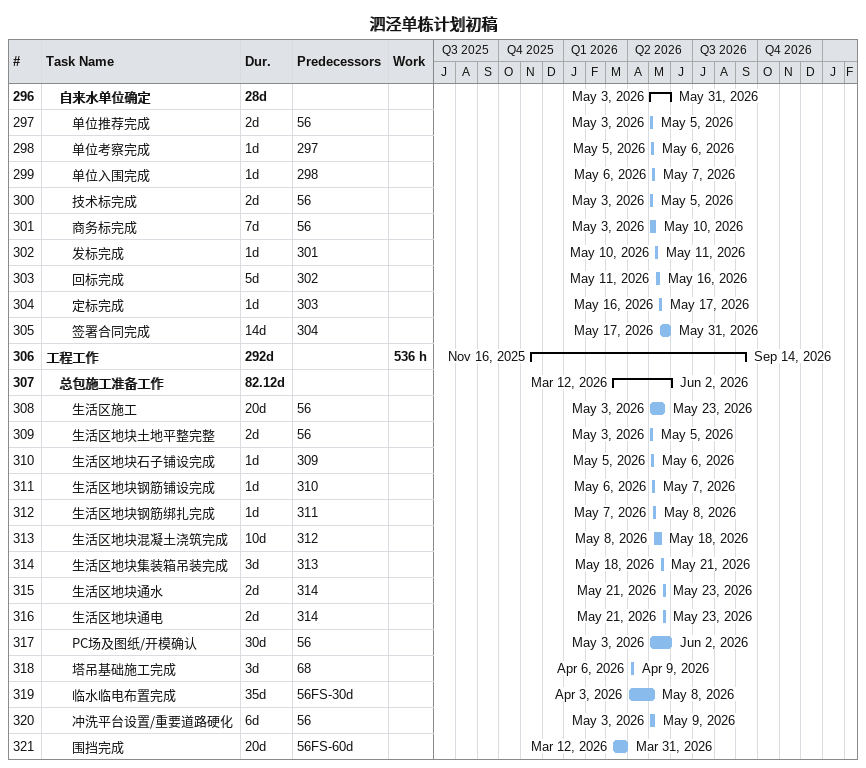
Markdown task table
泗泾单栋计划初稿

| ID | Level | Task | Duration | Start | Finish | Predecessors | Work (h) |
|---|---|---|---|---|---|---|---|
| 296 | 2 | **自来水单位确定** | 28d | 2026-05-03 | 2026-05-31 |  |  |
| 297 | 3 | 单位推荐完成 | 2d | 2026-05-03 | 2026-05-05 | 56 |  |
| 298 | 3 | 单位考察完成 | 1d | 2026-05-05 | 2026-05-06 | 297 |  |
| 299 | 3 | 单位入围完成 | 1d | 2026-05-06 | 2026-05-07 | 298 |  |
| 300 | 3 | 技术标完成 | 2d | 2026-05-03 | 2026-05-05 | 56 |  |
| 301 | 3 | 商务标完成 | 7d | 2026-05-03 | 2026-05-10 | 56 |  |
| 302 | 3 | 发标完成 | 1d | 2026-05-10 | 2026-05-11 | 301 |  |
| 303 | 3 | 回标完成 | 5d | 2026-05-11 | 2026-05-16 | 302 |  |
| 304 | 3 | 定标完成 | 1d | 2026-05-16 | 2026-05-17 | 303 |  |
| 305 | 3 | 签署合同完成 | 14d | 2026-05-17 | 2026-05-31 | 304 |  |
| 306 | 1 | **工程工作** | 292d | 2025-11-16 | 2026-09-14 |  | 536 |
| 307 | 2 | **总包施工准备工作** | 82.12d | 2026-03-12 | 2026-06-02 |  |  |
| 308 | 3 | 生活区施工 | 20d | 2026-05-03 | 2026-05-23 | 56 |  |
| 309 | 3 | 生活区地块土地平整完整 | 2d | 2026-05-03 | 2026-05-05 | 56 |  |
| 310 | 3 | 生活区地块石子铺设完成 | 1d | 2026-05-05 | 2026-05-06 | 309 |  |
| 311 | 3 | 生活区地块钢筋铺设完成 | 1d | 2026-05-06 | 2026-05-07 | 310 |  |
| 312 | 3 | 生活区地块钢筋绑扎完成 | 1d | 2026-05-07 | 2026-05-08 | 311 |  |
| 313 | 3 | 生活区地块混凝土浇筑完成 | 10d | 2026-05-08 | 2026-05-18 | 312 |  |
| 314 | 3 | 生活区地块集装箱吊装完成 | 3d | 2026-05-18 | 2026-05-21 | 313 |  |
| 315 | 3 | 生活区地块通水 | 2d | 2026-05-21 | 2026-05-23 | 314 |  |
| 316 | 3 | 生活区地块通电 | 2d | 2026-05-21 | 2026-05-23 | 314 |  |
| 317 | 3 | PC场及图纸/开模确认 | 30d | 2026-05-03 | 2026-06-02 | 56 |  |
| 318 | 3 | 塔吊基础施工完成 | 3d | 2026-04-06 | 2026-04-09 | 68 |  |
| 319 | 3 | 临水临电布置完成 | 35d | 2026-04-03 | 2026-05-08 | 56FS-30d |  |
| 320 | 3 | 冲洗平台设置/重要道路硬化 | 6d | 2026-05-03 | 2026-05-09 | 56 |  |
| 321 | 3 | 围挡完成 | 20d | 2026-03-12 | 2026-03-31 | 56FS-60d |  |
